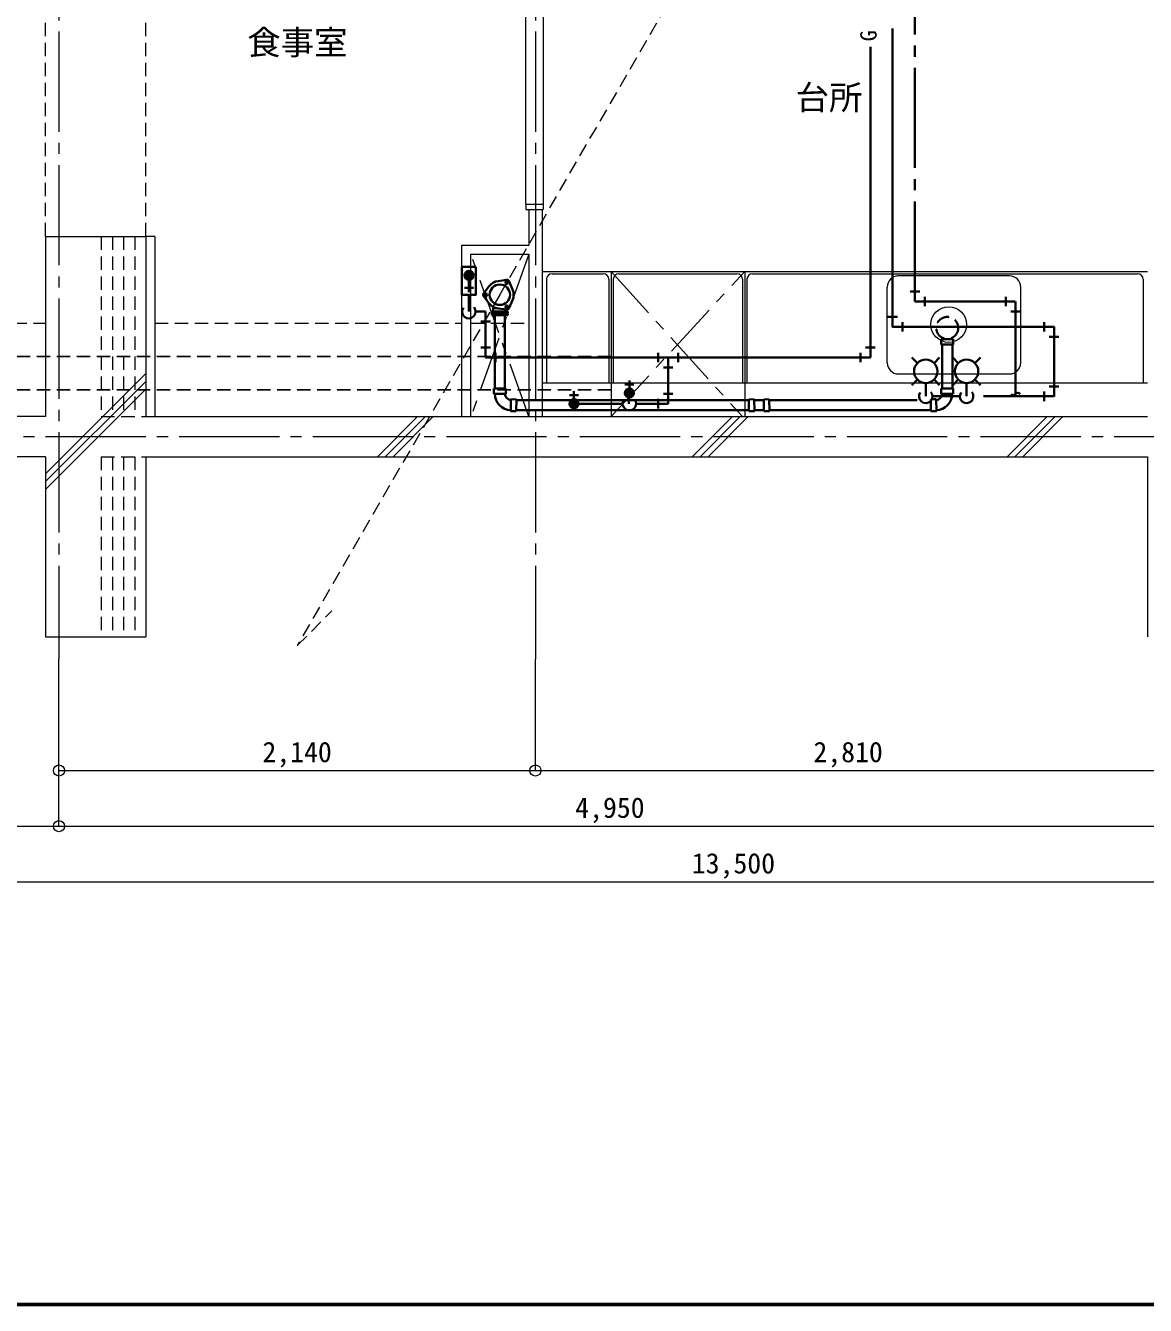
# Model space of a CAD drawing. Units: millimetres at full size, sheet at 1:50. Extents: x -9674 to 9699, y -6794 to 6791.
# Drawn here: x -3182 to 1848, y -6794 to -1044 of the extents above; entities that cross this region are included whole.
import ezdxf
from ezdxf.enums import TextEntityAlignment as Align

# ---------------------------------------------------------------- set-up
doc = ezdxf.new("R2010")
doc.units = ezdxf.units.MM
doc.header["$LTSCALE"] = 50
doc.header["$PDMODE"] = 32
doc.header["$PDSIZE"] = 50
for name, pattern in [('CHAIN1', [8, 5, -1, 1, -1]), ('CHAIN2', [12, 9, -1, 1, -1]), ('DASHED1', [1.8, 1.2, -0.6])]:
    doc.linetypes.add(name, pattern=pattern)
for name, color, linetype, lineweight in [('0-0_図面枠', 7, 'Continuous', 9), ('1-0_芯', 134, 'DASHED1', 9), ('1-1_躯体', 134, 'Continuous', 9), ('1-2_間仕切', 134, 'Continuous', 9), ('1-3_建具', 134, 'Continuous', 9), ('1-5_設備', 134, 'Continuous', 9), ('1-7_その他', 134, 'DASHED1', 9), ('1-8_ハッチ', 134, 'Continuous', 9), ('1-B_寸法', 134, 'Continuous', 9), ('1-C_梁', 134, 'DASHED1', 9), ('2-0_芯', 3, 'Continuous', 35), ('2-3_建具', 4, 'Continuous', 35), ('2-9_金物', 1, 'CHAIN2', 35), ('2-A_文字', 6, 'Continuous', 35), ('2-C', 2, 'DASHED1', 25)]:
    doc.layers.add(name, color=color, linetype=linetype, lineweight=lineweight)
doc.layers.add('1-A_文字', color=134, linetype='Continuous')
doc.styles.add('ＭＳ ゴシック', font='')
doc.styles.get('ＭＳ ゴシック').set_extended_font_data('MS Gothic')

msp = doc.modelspace()

# ---------------------------------------------------------------- linework, layer by layer
at = {"layer": '0-0_図面枠'}
for p, q in [((-9663.35, -6783.35), (9688.35, -6783.35)), ((-9673.92, -6793.93), (9698.92, -6793.93)), ((-9672.16, -6792.16), (9697.16, -6792.16)), ((-9670.4, -6790.4), (9695.4, -6790.4)), ((9693.64, -6788.64), (-9668.64, -6788.64)), ((-9666.87, -6786.88), (9691.87, -6786.88)), ((-9665.11, -6785.11), (9690.11, -6785.11))]:
    msp.add_line(p, q, dxfattribs=at)
at = {"layer": '1-0_芯', "linetype": 'CHAIN2'}
for p, q in [((-3032.5, 4329.12), (-3032.5, -3890.88)), ((-892.5, 4329.12), (-892.5, -3890.88)), ((-8492.5, -2890.88), (8517.5, -2890.88))]:
    msp.add_line(p, q, dxfattribs=at)
at = {"layer": '1-0_芯'}
for p, q in [((-2792.5, -1990.88), (-2792.5, -2800.88)), ((-2742.5, -1990.88), (-2742.5, -2800.88)), ((-2692.5, -1990.88), (-2692.5, -2800.88)), ((-2842.5, -2980.88), (-2842.5, -3790.88)), ((-2842.5, -2980.88), (-2642.5, -2980.88)), ((-2792.5, -2980.88), (-2792.5, -3790.88)), ((-2742.5, -2980.88), (-2742.5, -3790.88)), ((-2692.5, -2980.88), (-2692.5, -3790.88))]:
    msp.add_line(p, q, dxfattribs=at)
msp.add_lwpolyline([(-2842.5, -1990.88), (-2842.5, -2800.88), (-2642.5, -2800.88)], dxfattribs=at)
at = {"layer": '1-1_躯体'}
for p, q in [((-3092.5, -1990.88), (-2642.5, -1990.88)), ((-3092.5, -1990.88), (-3092.5, -2800.88)), ((-3092.5, -2800.88), (-6692.5, -2800.88)), ((-3092.5, -2980.88), (-6692.5, -2980.88)), ((-3092.5, -2980.88), (-3092.5, -3790.88)), ((-2642.5, -2980.88), (-2642.5, -3790.88)), ((-3092.5, -3790.88), (-2642.5, -3790.88))]:
    msp.add_line(p, q, dxfattribs=at)
for points in [[(-2642.5, -1990.88), (-2642.5, -2800.88), (1857.5, -2800.88)], [(-2642.5, -2980.88), (1857.5, -2980.88), (1857.5, -3790.88)]]:
    msp.add_lwpolyline(points, dxfattribs=at)
at = {"layer": '1-2_間仕切'}
for p, q in [((-922.5, -1870.88), (-922.5, -2030.88)), ((-862.5, -1870.88), (-862.5, -2800.88)), ((-2602.5, -1990.88), (-2642.5, -1990.88)), ((-2602.5, -1990.88), (-2602.5, -2800.88)), ((-1222.5, -2030.88), (-922.5, -2030.88)), ((-1222.5, -2800.88), (-1222.5, -2030.88)), ((-1182.5, -2070.88), (-922.5, -2070.88)), ((-1182.5, -2800.88), (-1182.5, -2070.88)), ((-922.5, -2070.88), (-922.5, -2800.88))]:
    msp.add_line(p, q, dxfattribs=at)
at = {"layer": '1-3_建具'}
for p, q in [((-935, -1845.88), (-935, -445.88)), ((-857, -445.88), (-857, -1845.88)), ((-935, -1845.88), (-857, -1845.88)), ((-935, -1845.88), (-935, -1870.88)), ((-935, -1870.88), (-857, -1870.88)), ((-857, -1845.88), (-857, -1870.88))]:
    msp.add_line(p, q, dxfattribs=at)
at = {"layer": '1-5_設備'}
for p, q in [((-862.5, -2148.88), (1857.5, -2148.88)), ((-842.5, -2183.88), (-842.5, -2648.88)), ((-817.5, -2158.88), (-587.5, -2158.88)), ((-562.5, -2183.88), (-562.5, -2648.88)), ((-552.5, -2148.88), (-552.5, -2800.88)), ((-542.5, -2183.88), (-542.5, -2648.88)), ((-517.5, -2158.88), (12.5, -2158.88)), ((37.5, -2183.88), (37.5, -2648.88)), ((47.5, -2148.88), (47.5, -2800.88)), ((57.5, -2183.88), (57.5, -2648.88)), ((82.5, -2158.88), (1812.5, -2158.88)), ((1237.5, -2168.88), (737.5, -2168.88)), ((1837.5, -2183.88), (1837.5, -2648.88)), ((687.5, -2558.88), (687.5, -2218.88)), ((1287.5, -2558.88), (1287.5, -2218.88)), ((737.5, -2608.88), (1237.5, -2608.88)), ((-862.5, -2648.88), (1857.5, -2648.88))]:
    msp.add_line(p, q, dxfattribs=at)
at = {"layer": '1-5_設備', "linetype": 'CHAIN1'}
for p, q in [((-552.5, -2148.88), (37.5, -2800.88)), ((-552.5, -2800.88), (47.5, -2148.88))]:
    msp.add_line(p, q, dxfattribs=at)
at = {"layer": '1-5_設備'}
msp.add_circle((964.13, -2387.25), 80, dxfattribs=at)
for centre, radius, start, end in [((-817.5, -2183.88), 25, 90, 180), ((-587.5, -2183.88), 25, 0, 90), ((-517.5, -2183.88), 25, 90, 180), ((12.5, -2183.88), 25, 0, 90), ((82.5, -2183.88), 25, 90, 180), ((737.5, -2218.88), 50, 90, 180), ((1237.5, -2218.88), 50, 0, 90), ((1812.5, -2183.88), 25, 0, 90), ((737.5, -2558.88), 50, 180, 270), ((1237.5, -2558.88), 50, 270, 0)]:
    msp.add_arc(centre, radius, start, end, dxfattribs=at)
at = {"layer": '1-7_その他', "linetype": 'CHAIN1'}
for p, q in [((-922.5, -2070.88), (-1182.5, -2800.88)), ((-922.5, -2800.88), (-1182.5, -2070.88))]:
    msp.add_line(p, q, dxfattribs=at)
at = {"layer": '1-8_ハッチ'}
for p, q in [((-3092.5, -3057.14), (-2642.5, -2607.14)), ((-3092.5, -3092.5), (-2642.5, -2642.5)), ((-3092.5, -3127.86), (-2642.5, -2677.86)), ((-1602.02, -2980.88), (-1422.02, -2800.88)), ((-1566.67, -2980.88), (-1386.67, -2800.88)), ((-1531.31, -2980.88), (-1351.31, -2800.88)), ((-187.81, -2980.88), (-7.81, -2800.88)), ((-152.45, -2980.88), (27.55, -2800.88)), ((-117.1, -2980.88), (62.9, -2800.88)), ((1226.41, -2980.88), (1406.41, -2800.88)), ((1261.76, -2980.88), (1441.76, -2800.88)), ((1297.12, -2980.88), (1477.12, -2800.88))]:
    msp.add_line(p, q, dxfattribs=at)
at = {"layer": '1-B_寸法'}
for p, q in [((-3032.5, -4640.88), (-3032.5, -3890.88)), ((-892.5, -4390.88), (-892.5, -3890.88)), ((-3032.5, -4390.88), (-892.5, -4390.88)), ((-892.5, -4390.88), (1917.5, -4390.88)), ((-6752.5, -4640.88), (-3032.5, -4640.88)), ((-3032.5, -4640.88), (1917.5, -4640.88)), ((-6752.5, -4890.88), (6747.5, -4890.88))]:
    msp.add_line(p, q, dxfattribs=at)
for p in [(-3032.5, -4390.88), (-892.5, -4390.88), (-3032.5, -4640.88)]:
    msp.add_point(p, dxfattribs=at)
at = {"layer": '1-C_梁'}
for p, q in [((-3092.5, -1990.88), (-3092.5, 479.12)), ((-2642.5, -1990.88), (-2642.5, 479.12)), ((-6657.5, -2380.88), (-3092.5, -2380.88)), ((-2602.5, -2380.88), (-1222.5, -2380.88)), ((-1182.5, -2380.88), (-922.5, -2380.88))]:
    msp.add_line(p, q, dxfattribs=at)
at = {"layer": '2-0_芯'}
for p, q in [((-1124.82, -2245.9), (-1101.5, -2215.48)), ((-1022.35, -2186.74), (-1060.36, -2191.73)), ((-1009.71, -2194.05), (-995.03, -2229.45)), ((-1124.82, -2260.5), (-1101.5, -2290.92)), ((-1009.71, -2312.36), (-995.03, -2276.96)), ((-1052.13, -2328.2), (-1088.63, -2328.2)), ((-1088.63, -2328.2), (-1088.63, -2335.2)), ((-1088.63, -2335.2), (-1052.13, -2335.2)), ((-1052.13, -2338.2), (-1088.63, -2338.2)), ((-1088.63, -2338.2), (-1088.63, -2345.1)), ((-1052.13, -2345.1), (-1088.63, -2345.1)), ((-1082.63, -2312.96), (-1068.82, -2312.96)), ((-1082.63, -2312.96), (-1082.63, -2328.2)), ((-1077.63, -2312.96), (-1077.63, -2309.82)), ((-1075.2, -2674.33), (-1075.2, -2345.1)), ((-1060.36, -2314.68), (-1022.35, -2319.66)), ((-1015.63, -2328.2), (-1052.13, -2328.2)), ((-1015.63, -2335.2), (-1052.13, -2335.2)), ((-1052.13, -2338.2), (-1015.63, -2338.2)), ((-1052.13, -2345.1), (-1015.63, -2345.1)), ((-1029.38, -2674.33), (-1029.38, -2345.1)), ((-1021.63, -2320.58), (-1021.63, -2328.2)), ((-1015.63, -2328.2), (-1015.63, -2335.2)), ((-1015.63, -2338.2), (-1015.63, -2345.1)), ((930.85, -2452.76), (984.15, -2452.76)), ((930.85, -2452.76), (930.85, -2477.26)), ((934.8, -2452.76), (934.8, -2446.1)), ((980.2, -2452.76), (980.2, -2446.1)), ((984.15, -2452.76), (984.15, -2477.26)), ((930.85, -2477.26), (984.15, -2477.26)), ((930.85, -2477.26), (984.15, -2477.26)), ((934.59, -2671.19), (934.59, -2477.26)), ((980.41, -2671.19), (980.41, -2477.26)), ((-1078.94, -2674.33), (-1025.64, -2674.33)), ((-1078.94, -2674.33), (-1025.64, -2674.33)), ((-1078.94, -2698.83), (-1078.94, -2674.33)), ((-1078.94, -2698.83), (-1078.94, -2674.33)), ((-1078.94, -2698.83), (-1025.64, -2698.83)), ((-1078.94, -2698.83), (-1025.64, -2698.83)), ((-1025.64, -2698.83), (-1025.64, -2674.33)), ((-1025.64, -2698.83), (-1025.64, -2674.33)), ((984.15, -2674.33), (930.85, -2674.33)), ((984.15, -2674.33), (930.85, -2674.33)), ((930.85, -2698.83), (930.85, -2674.33)), ((930.85, -2698.83), (930.85, -2674.33)), ((984.15, -2698.83), (930.85, -2698.83)), ((984.15, -2698.83), (930.85, -2698.83)), ((984.15, -2698.83), (984.15, -2674.33)), ((984.15, -2698.83), (984.15, -2674.33)), ((-1002.26, -2722.69), (-1003.35, -2775.98)), ((-1002.26, -2722.69), (-977.77, -2723.19)), ((-1002.26, -2722.69), (-977.77, -2723.19)), ((-977.77, -2723.19), (-978.85, -2776.48)), ((-977.77, -2723.19), (-978.85, -2776.48)), ((65.74, -2726.93), (-977.84, -2726.93)), ((90.16, -2722.69), (65.66, -2723.19)), ((90.16, -2722.69), (65.66, -2723.19)), ((65.66, -2723.19), (66.75, -2776.48)), ((65.66, -2723.19), (66.75, -2776.48)), ((90.16, -2722.69), (91.24, -2775.98)), ((132.95, -2726.93), (90.25, -2726.93)), ((157.37, -2722.69), (132.87, -2723.19)), ((157.37, -2722.69), (132.87, -2723.19)), ((132.87, -2723.19), (133.96, -2776.48)), ((132.87, -2723.19), (133.96, -2776.48)), ((157.37, -2722.69), (158.45, -2775.98)), ((822.19, -2726.93), (157.45, -2726.93)), ((907.47, -2722.69), (882.97, -2723.19)), ((882.97, -2723.19), (884.06, -2776.48)), ((883.43, -2745.79), (884.06, -2776.48)), ((907.47, -2722.69), (897.92, -2722.89)), ((907.47, -2722.69), (908.55, -2775.98)), ((-1003.35, -2775.98), (-978.85, -2776.48)), ((66.65, -2771.8), (-978.77, -2772.36)), ((91.24, -2775.98), (66.75, -2776.48)), ((133.86, -2771.76), (91.16, -2771.78)), ((158.45, -2775.98), (133.96, -2776.48)), ((883.96, -2771.36), (158.37, -2771.75)), ((908.55, -2775.98), (884.06, -2776.48))]:
    msp.add_line(p, q, dxfattribs=at)
for points in [[(-1002.26, -2722.69), (-1003.35, -2775.98), (-978.85, -2776.48)], [(90.16, -2722.69), (91.24, -2775.98), (66.75, -2776.48)], [(157.37, -2722.69), (158.45, -2775.98), (133.96, -2776.48)], [(907.47, -2722.69), (908.55, -2775.98), (884.06, -2776.48)]]:
    msp.add_lwpolyline(points, dxfattribs=at)
for centre, radius in [((-1052.29, -2253.2), 46), ((-1020.79, -2198.64), 6), ((-1115.29, -2253.2), 6), ((-1020.79, -2307.76), 6)]:
    msp.add_circle(centre, radius, dxfattribs=at)
at = {"layer": '2-0_芯', "linetype": 'DASHED1'}
msp.add_circle((957.5, -2402.25), 49.37, dxfattribs=at)
at = {"layer": '2-0_芯'}
for centre, radius, start, end in [((-1052.29, -2253.2), 62, 97.472, 142.528), ((-1020.79, -2198.64), 12, 22.528, 97.472), ((-1052.29, -2253.2), 62, 337.472, 22.528), ((-1115.29, -2253.2), 12, 142.528, 217.472), ((-1052.29, -2253.2), 62, 217.472, 262.528), ((-1020.79, -2307.76), 12, 262.528, 337.472), ((-999.22, -2696.33), 75.77, 181.891, 266.943), ((-999.22, -2696.33), 30.37, 184.722, 264.111), ((904.43, -2696.33), 30.37, 275.89349, 355.278), ((904.43, -2696.33), 75.77, 273.0593, 358.109), ((87.12, -2696.33), 30.37, 275.889, 275.89349), ((154.33, -2696.33), 30.37, 275.889, 275.89349), ((904.43, -2696.33), 30.37, 275.889, 275.89349)]:
    msp.add_arc(centre, radius, start, end, dxfattribs=at)
at = {"layer": '2-3_建具'}
for p, q in [((-1211.12, -2163.43), (-1188.97, -2185.57)), ((-1208.45, -2155.49), (-1181.04, -2182.9)), ((-1206.43, -2178.72), (-1204.27, -2180.89)), ((-1203.47, -2149.87), (-1175.42, -2177.92)), ((-1196.36, -2146.37), (-1171.91, -2170.81)), ((-1185.61, -2146.51), (-1172.06, -2160.06)), ((-1211.25, -2222.09), (-1171.25, -2222.09)), ((-1191.25, -2242.09), (-1191.25, -2185.7)), ((-1191.25, -2253.34), (-1191.25, -2329)), ((-1160.91, -2329), (-1116.37, -2329)), ((-1116.37, -2329), (-1116.37, -2535.11)), ((-1137.97, -2373.29), (-1094.77, -2373.29)), ((-1094.77, -2490.81), (-1137.97, -2490.81)), ((-1072.07, -2513.51), (-1072.07, -2556.71)), ((-340.45, -2556.71), (-340.45, -2513.51)), ((-251.86, -2556.71), (-251.86, -2513.51)), ((567.81, -2513.51), (567.81, -2556.71)), ((590.5, -2490.81), (633.7, -2490.81)), ((-274.55, -2579.4), (-317.75, -2579.4)), ((-296.15, -2535.11), (-296.15, -2742.89)), ((-470.51, -2638.4), (-470.51, -2674.79)), ((-719.59, -2686.5), (-719.59, -2722.89)), ((-450.51, -2656.6), (-490.51, -2656.6)), ((-465.4, -2714.13), (-489.85, -2689.68)), ((-476.16, -2713.98), (-489.7, -2700.43)), ((-458.3, -2710.63), (-486.35, -2682.57)), ((-453.32, -2705), (-480.72, -2677.59)), ((-450.64, -2697.07), (-472.79, -2674.92)), ((-455.33, -2681.77), (-457.5, -2679.61)), ((-317.75, -2698.59), (-274.55, -2698.59)), ((-699.59, -2704.69), (-739.59, -2704.69)), ((-714.48, -2762.22), (-738.92, -2737.78)), ((-725.23, -2762.07), (-738.77, -2748.53)), ((-707.37, -2758.72), (-735.42, -2730.67)), ((-702.39, -2753.1), (-729.8, -2725.69)), ((-699.72, -2745.16), (-721.86, -2723.02)), ((-704.4, -2729.87), (-706.57, -2727.7)), ((-500.85, -2742.89), (-699.59, -2742.89)), ((-472.79, -2714.66), (-472.79, -2742.89)), ((-440.17, -2742.89), (-296.15, -2742.89)), ((-340.45, -2764.49), (-340.45, -2721.29))]:
    msp.add_line(p, q, dxfattribs=at)
msp.add_lwpolyline([(-1116.37, -2535.11), (612.1, -2535.11), (612.1, -1139.96)], dxfattribs=at)
msp.add_lwpolyline([(-1160, -2128.34), (-1222.5, -2128.34), (-1222.5, -2253.34), (-1160, -2253.34)], close=True, dxfattribs=at)
for centre in [(-1191.25, -2165.7), (-470.51, -2694.79), (-719.59, -2742.89)]:
    msp.add_circle(centre, 20, dxfattribs=at)
for centre in [(-1191.25, -2329), (-470.51, -2742.89)]:
    msp.add_arc(centre, 30.34, 145.151, 39.51, dxfattribs=at)
at = {"layer": '2-9_金物'}
for p, q in [((812.1, -2283.7), (812.1, 1377.72)), ((833.7, -2239.4), (790.5, -2239.4)), ((812.1, -2283.7), (1264.22, -2283.7)), ((856.4, -2305.3), (856.4, -2262.1)), ((1219.92, -2262.1), (1219.92, -2305.3)), ((1264.22, -2699.24), (1264.22, -2283.7)), ((1242.62, -2327.99), (1285.82, -2327.99)), ((1013.96, -2709.64), (891.17, -2709.64))]:
    msp.add_line(p, q, dxfattribs=at)
at = {"layer": '2-9_金物', "linetype": 'Continuous'}
for p, q in [((823.67, -2560.1), (798.45, -2534.88)), ((897.99, -2560.1), (923.21, -2534.88)), ((823.67, -2634.42), (798.45, -2659.63)), ((897.99, -2634.42), (923.21, -2659.63)), ((860.83, -2649.81), (860.83, -2709.64))]:
    msp.add_line(p, q, dxfattribs=at)
msp.add_circle((860.83, -2597.26), 52.55, dxfattribs=at)
for centre, radius, start, end in [((860.83, -2709.64), 30.34, 145.151, 39.51), ((1254.22, -2693.17), 11.7, 211.23674, 328.76326), ((1274.22, -2705.3), 11.7, 31.23674, 148.76326)]:
    msp.add_arc(centre, radius, start, end, dxfattribs=at)
at = {"layer": '2-A_文字'}
for p, q in [((733.7, -2353.24), (690.5, -2353.24)), ((756.4, -2419.13), (756.4, -2375.93)), ((1392.7, -2375.93), (1392.7, -2419.13)), ((1415.4, -2441.83), (1458.6, -2441.83)), ((1007.14, -2560.1), (981.92, -2534.88)), ((1081.45, -2560.1), (1106.67, -2534.88)), ((1007.14, -2634.42), (981.92, -2659.63)), ((1081.45, -2634.42), (1106.67, -2659.63)), ((1044.3, -2649.81), (1044.3, -2709.64)), ((1392.7, -2688.04), (1392.7, -2731.24)), ((1458.6, -2665.35), (1415.4, -2665.35)), ((1120.44, -2709.64), (1437, -2709.64))]:
    msp.add_line(p, q, dxfattribs=at)
msp.add_lwpolyline([(712.1, -1056.87), (712.1, -2397.53), (1437, -2397.53), (1437, -2710.48)], dxfattribs=at)
msp.add_circle((1044.3, -2597.26), 52.55, dxfattribs=at)
msp.add_arc((1044.3, -2709.64), 30.34, 145.151, 39.51, dxfattribs=at)
at = {"layer": '2-C', "color": 7, "lineweight": 9}
for p, q in [((-1052.29, -2253.2), (-142.25, -676.97)), ((-1052.29, -2253.2), (-1962.33, -3829.43)), ((-1962.33, -3829.43), (-1806.57, -3673.67))]:
    msp.add_line(p, q, dxfattribs=at)
at = {"layer": '2-C'}
for p, q in [((-552.5, -2530.88), (-7142.5, -2530.88)), ((-552.5, -2680.88), (-7142.5, -2680.88))]:
    msp.add_line(p, q, dxfattribs=at)

# ---------------------------------------------------------------- texts
at = {"layer": '1-A_文字', "style": 'ＭＳ ゴシック'}
for s, p in [('食事室', (-2186.69, -1207.3)), ('台所', (276.37, -1455.17))]:
    msp.add_text(s, height=110, dxfattribs=at).set_placement(p, align=Align.BOTTOM_LEFT)
at = {"layer": '1-B_寸法', "style": 'ＭＳ ゴシック'}
for s, p in [('2,140', (-2118.75, -4380.88)), ('2,810', (356.25, -4380.88)), ('4,950', (-713.75, -4630.88)), ('13,500', (-190, -4880.88))]:
    msp.add_text(s, height=91.64, dxfattribs=at).set_placement(p, align=Align.BOTTOM_LEFT)
at = {"layer": '2-3_建具', "color": 7, "style": 'ＭＳ ゴシック'}
msp.add_text('G', height=73.31, rotation=90, dxfattribs=at).set_placement((662.1, -1114.96), align=Align.BOTTOM_LEFT)

doc.saveas('drawing.dxf')
